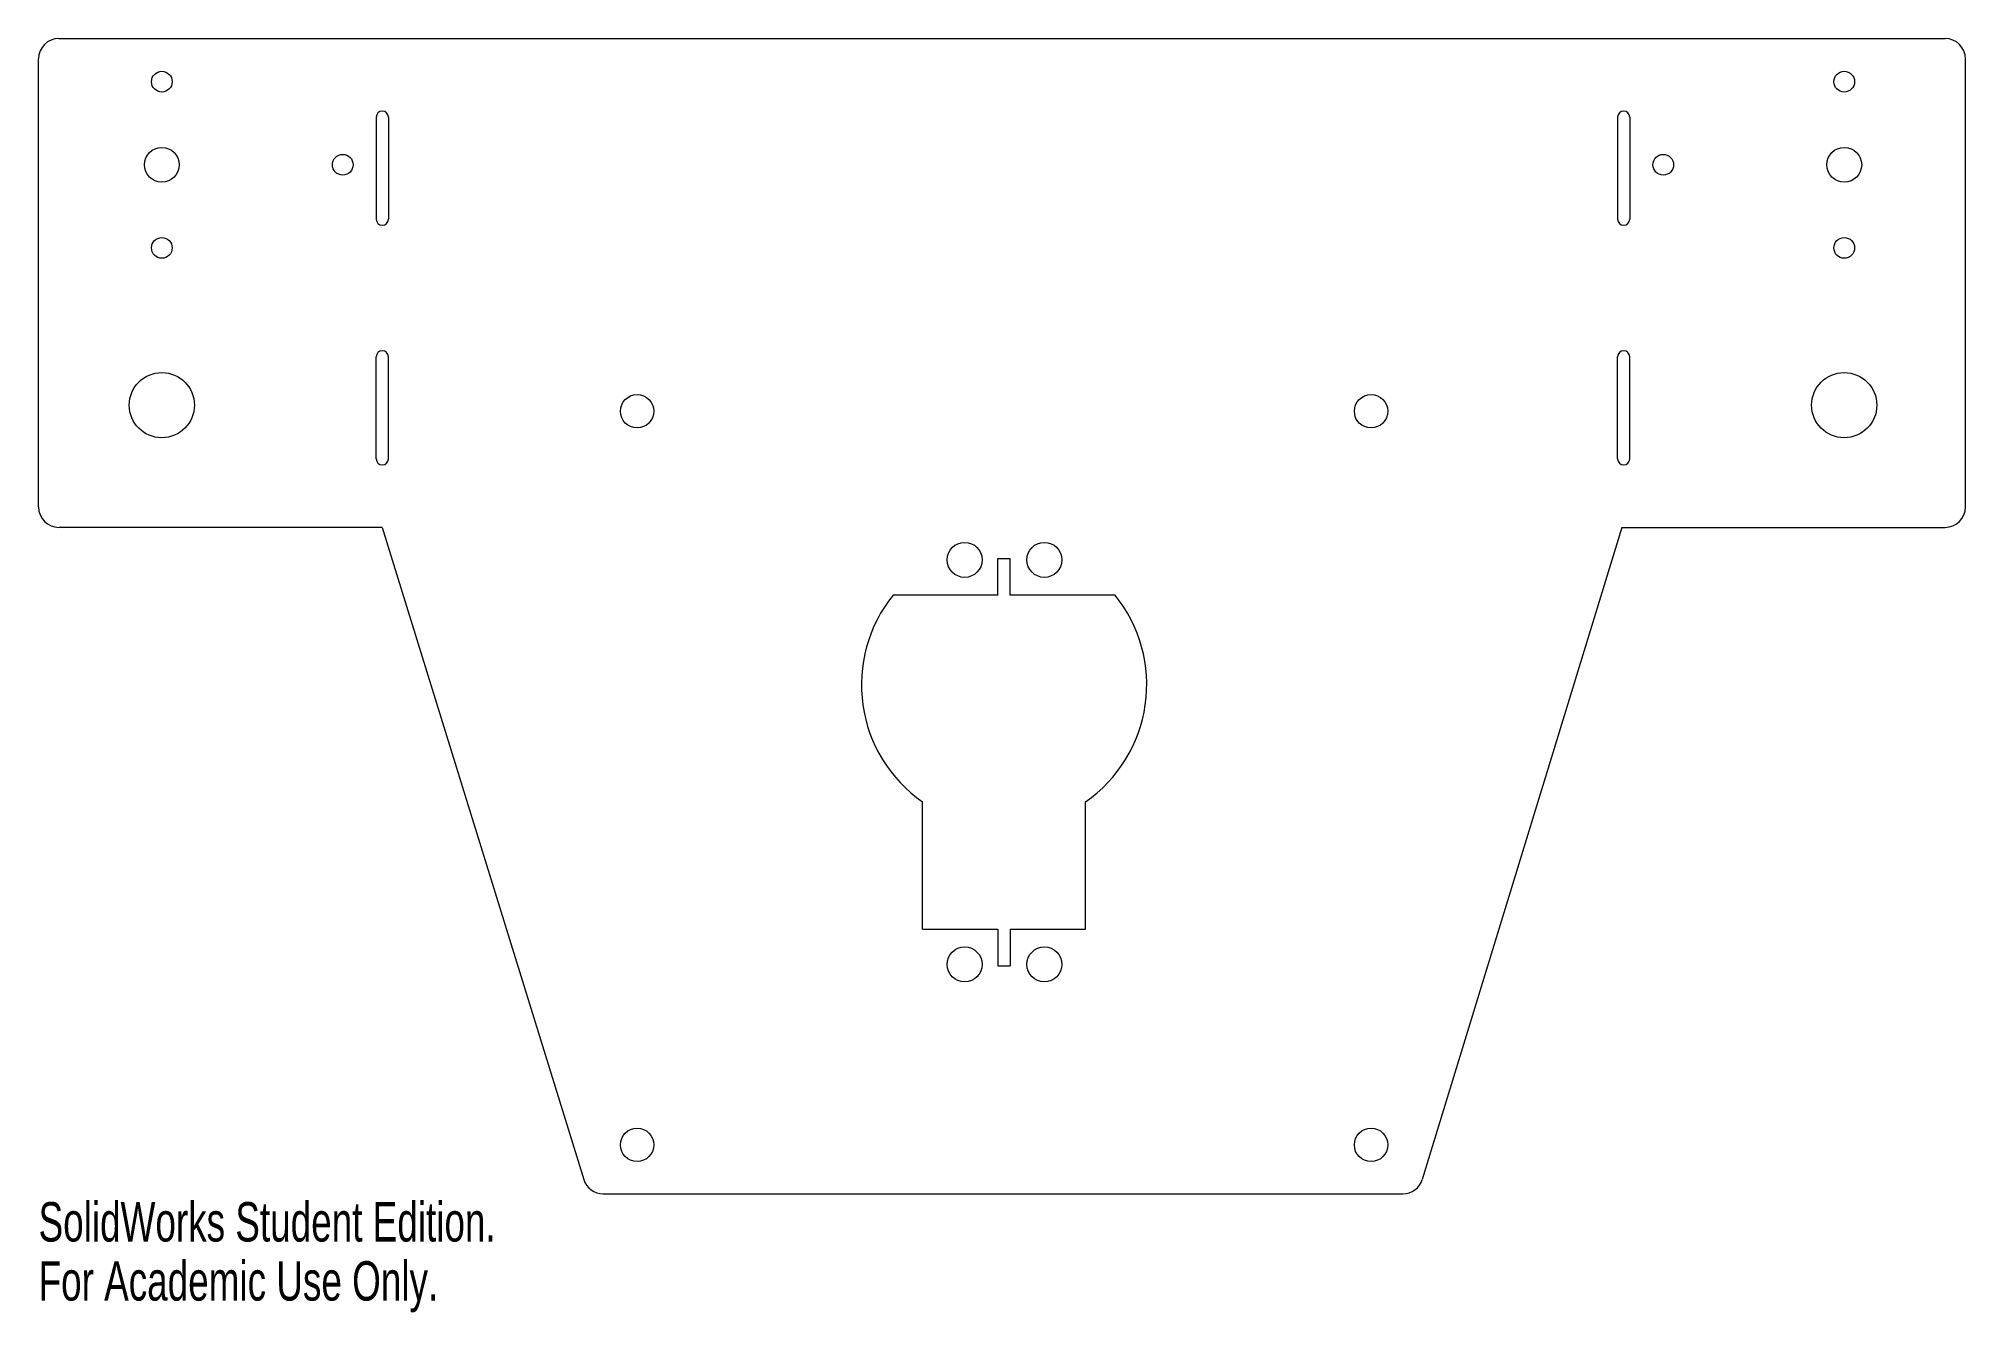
# Model space of a CAD drawing. Header units: millimetres. Extents: x -118 to 118, y -66 to 91.
import ezdxf

# ---------------------------------------------------------------- set-up
doc = ezdxf.new("R2010")
doc.units = ezdxf.units.MM
doc.styles.add('SLDTEXTSTYLE0', font='TXT', dxfattribs={"width": 0.7})

msp = doc.modelspace()

# ---------------------------------------------------------------- linework, layer by layer
at = {"color": 7, "linetype": 'Continuous', "lineweight": 15}
for p, q in [((-115.95, 90.77), (115.44, 90.77)), ((-118.45, 33.27), (-118.45, 88.27)), ((117.94, 33.27), (117.94, 88.27)), ((-77.03, 81.1), (-77.03, 68.6)), ((-75.53, 81.1), (-75.53, 68.6)), ((75.26, 81.1), (75.26, 68.6)), ((76.76, 81.1), (76.76, 68.6)), ((-77.03, 39.19), (-77.03, 51.69)), ((-75.53, 39.19), (-75.53, 51.69)), ((75.26, 39.19), (75.26, 51.69)), ((76.76, 39.19), (76.76, 51.69)), ((-76.28, 30.77), (-115.95, 30.77)), ((-76.28, 30.77), (-51.57, -49.27)), ((75.77, 30.77), (51.31, -49.26)), ((75.77, 30.77), (115.44, 30.77)), ((-0.75, 22.45), (-0.75, 26.95)), ((-0.75, 26.95), (0.75, 26.95)), ((0.75, 22.45), (0.75, 26.95)), ((-0.75, 22.45), (-13.61, 22.45)), ((13.61, 22.45), (0.75, 22.45)), ((-10, -18.55), (-10, -2.91)), ((10, -18.55), (10, -2.91)), ((-10, -18.55), (-0.75, -18.55)), ((-0.75, -18.55), (-0.75, -23.05)), ((0.75, -18.55), (10, -18.55)), ((0.75, -18.55), (0.75, -23.05)), ((-0.75, -23.05), (0.75, -23.05)), ((-49.18, -51.03), (48.92, -51.03))]:
    msp.add_line(p, q, dxfattribs=at)
for centre, radius in [((-103.33, 85.47), 1.27), ((103.07, 85.47), 1.27), ((-103.33, 75.27), 2.14), ((-81.13, 75.27), 1.27), ((80.87, 75.27), 1.27), ((103.07, 75.27), 2.14), ((-103.33, 65.07), 1.27), ((103.07, 65.07), 1.27), ((-103.33, 45.77), 4), ((103.07, 45.77), 4), ((-45.02, 45.02), 2.05), ((45.02, 45.02), 2.05), ((-4.85, 26.78), 2.15), ((4.95, 26.78), 2.15), ((-4.85, -22.88), 2.15), ((4.95, -22.88), 2.15), ((-45.02, -45.02), 2.05), ((45.02, -45.02), 2.05)]:
    msp.add_circle(centre, radius, dxfattribs=at)
for centre, radius, start, end in [((-115.95, 88.27), 2.5, 90, 180), ((115.44, 88.27), 2.5, 0, 90), ((-76.28, 81.1), 0.75, 0, 180), ((76.01, 81.1), 0.75, 0, 180), ((-76.28, 68.6), 0.75, 180, 0), ((76.01, 68.6), 0.75, 180, 0), ((-76.28, 51.69), 0.75, 0, 180), ((76.01, 51.69), 0.75, 0, 180), ((-76.28, 39.19), 0.75, 180, 0), ((76.01, 39.19), 0.75, 180, 0), ((-115.95, 33.27), 2.5, 180, 270), ((115.44, 33.27), 2.5, 270, 0), ((0, 11.45), 17.5, 141.0552, 235.1501), ((0, 11.45), 17.5, 304.8499, 38.9448), ((-49.18, -48.53), 2.5, 197.1553, 270), ((48.92, -48.53), 2.5, 270, 343.0056)]:
    msp.add_arc(centre, radius, start, end, dxfattribs=at)

# ---------------------------------------------------------------- texts
at = {"color": 7, "linetype": 'Continuous', "char_height": 4.8336, "attachment_point": 1, "style": 'SLDTEXTSTYLE0'}
for s, insert in [('SolidWorks Student Edition.', (-118.45, -52.05)), ('For Academic Use Only.', (-118.45, -59.3))]:
    msp.add_mtext(s, dxfattribs=dict(at, insert=insert))

doc.saveas('drawing.dxf')
